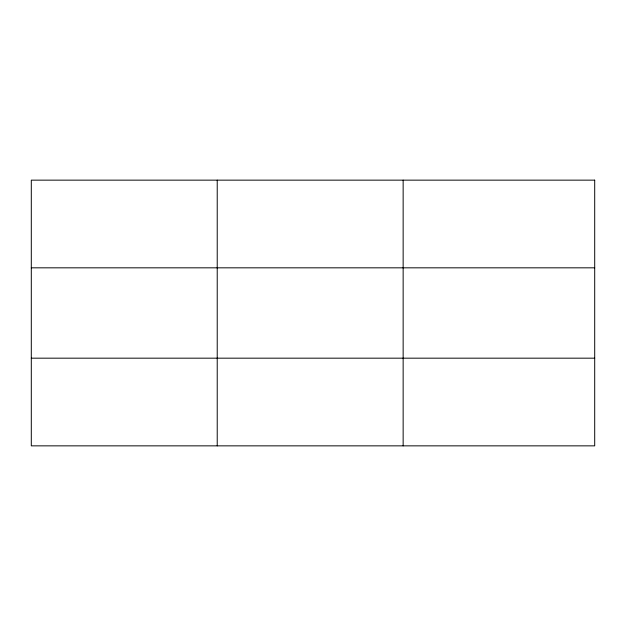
<?xml version="1.0" encoding="UTF-8"?>
<svg xmlns="http://www.w3.org/2000/svg" width="626" height="626" viewBox="0 0 626 626"><rect width="100%" height="100%" fill="white"/><g stroke="black" fill="none" stroke-linecap="round" stroke-linejoin="round"><path stroke-width="0.94" d="M217.222 180.147L217.222 445.853M403.144 180.147L403.144 445.853M31.3 267.826L594.7 267.826M31.3 358.174L594.7 358.174M594.7 180.147L594.7 445.853L31.3 445.853L31.3 180.147L594.7 180.147"/></g></svg>
